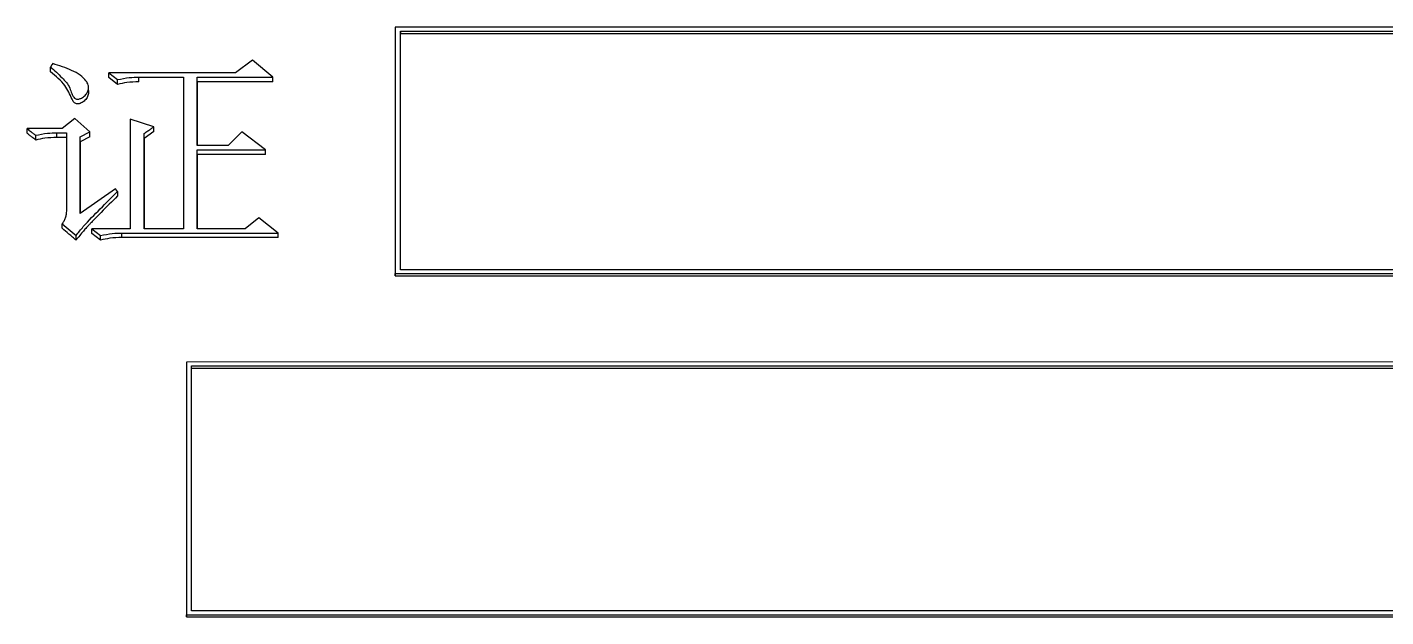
# Model space of a CAD drawing. Header units: millimetres. Extents: x 2379 to 4059, y 879 to 2067.
# Drawn here: x 2720.25 to 2734.08, y 1820.65 to 1826.65 of the extents above; entities that cross this region are included whole.
import ezdxf

# ---------------------------------------------------------------- set-up
doc = ezdxf.new("R2010")
doc.units = ezdxf.units.MM

msp = doc.modelspace()

# ---------------------------------------------------------------- linework, layer by layer
at = {"color": 7, "linetype": 'Continuous', "lineweight": 25}
for p, q in [((2744.005, 1826.65), (2723.995, 1826.65)), ((2723.995, 1826.65), (2723.995, 1826.626)), ((2723.995, 1826.626), (2723.995, 1824.12)), ((2724.051, 1826.611), (2743.955, 1826.611)), ((2724.051, 1826.611), (2724.051, 1826.586)), ((2724.051, 1826.586), (2743.955, 1826.586)), ((2722.545, 1826.313), (2722.372, 1826.185)), ((2722.75, 1826.142), (2722.545, 1826.313)), ((2720.489, 1826.196), (2720.489, 1826.245)), ((2721.084, 1826.185), (2721.171, 1826.117)), ((2722.372, 1826.185), (2721.084, 1826.185)), ((2721.084, 1826.137), (2721.084, 1826.185)), ((2720.874, 1826.047), (2720.874, 1826.056)), ((2720.874, 1826.007), (2720.874, 1826.023)), ((2721.171, 1826.068), (2721.084, 1826.137)), ((2721.171, 1826.068), (2721.171, 1826.117)), ((2721.387, 1826.142), (2721.842, 1826.142)), ((2721.387, 1826.094), (2721.387, 1826.142)), ((2721.842, 1826.142), (2721.842, 1824.599)), ((2721.982, 1826.142), (2722.75, 1826.142)), ((2721.982, 1825.446), (2721.982, 1826.142)), ((2721.982, 1826.094), (2721.982, 1826.142)), ((2721.982, 1826.094), (2721.982, 1825.446)), ((2722.75, 1826.094), (2721.982, 1826.094)), ((2720.608, 1825.619), (2720.252, 1825.619)), ((2720.252, 1825.571), (2720.252, 1825.619)), ((2720.738, 1825.722), (2720.608, 1825.619)), ((2720.89, 1825.584), (2720.738, 1825.722)), ((2721.301, 1825.713), (2721.301, 1824.599)), ((2721.539, 1825.636), (2721.301, 1825.713)), ((2721.539, 1825.588), (2721.539, 1825.636)), ((2720.338, 1825.502), (2720.338, 1825.55)), ((2720.554, 1825.576), (2720.652, 1825.576)), ((2720.554, 1825.528), (2720.554, 1825.576)), ((2720.652, 1825.528), (2720.554, 1825.528)), ((2720.652, 1825.576), (2720.652, 1824.807)), ((2720.792, 1825.533), (2720.89, 1825.584)), ((2720.89, 1825.536), (2720.792, 1825.485)), ((2720.792, 1824.755), (2720.792, 1825.533)), ((2720.792, 1825.485), (2720.792, 1825.533)), ((2720.792, 1825.485), (2720.792, 1824.755)), ((2720.89, 1825.536), (2720.89, 1825.584)), ((2721.539, 1825.588), (2721.441, 1825.519)), ((2721.441, 1824.599), (2721.441, 1825.567)), ((2721.441, 1825.519), (2721.441, 1825.567)), ((2721.441, 1825.519), (2721.441, 1824.599)), ((2722.437, 1825.584), (2722.296, 1825.446)), ((2722.675, 1825.403), (2722.437, 1825.584)), ((2722.296, 1825.446), (2721.982, 1825.446)), ((2721.982, 1825.403), (2722.675, 1825.403)), ((2721.982, 1824.599), (2721.982, 1825.403)), ((2721.982, 1825.356), (2721.982, 1825.403)), ((2721.982, 1825.356), (2721.982, 1824.599)), ((2722.675, 1825.356), (2721.982, 1825.356)), ((2721.149, 1825.006), (2720.792, 1824.755)), ((2721.171, 1824.98), (2721.149, 1825.006)), ((2721.171, 1824.98), (2721.171, 1824.933)), ((2720.609, 1824.651), (2720.749, 1824.53)), ((2722.61, 1824.712), (2722.469, 1824.599)), ((2722.804, 1824.556), (2722.61, 1824.712)), ((2720.749, 1824.484), (2720.749, 1824.53)), ((2720.911, 1824.599), (2720.998, 1824.53)), ((2721.301, 1824.599), (2720.911, 1824.599)), ((2720.911, 1824.553), (2720.911, 1824.599)), ((2720.998, 1824.484), (2720.911, 1824.553)), ((2720.998, 1824.484), (2720.998, 1824.53)), ((2721.214, 1824.556), (2722.804, 1824.556)), ((2721.214, 1824.51), (2721.214, 1824.556)), ((2722.804, 1824.51), (2721.214, 1824.51)), ((2721.842, 1824.599), (2721.441, 1824.599)), ((2722.469, 1824.599), (2721.982, 1824.599)), ((2722.804, 1824.51), (2722.804, 1824.556)), ((2723.995, 1824.143), (2744.005, 1824.143)), ((2723.995, 1824.12), (2723.995, 1824.143)), ((2723.995, 1824.12), (2744.005, 1824.12)), ((2743.955, 1824.183), (2724.051, 1824.183)), ((2744.005, 1823.245), (2721.872, 1823.244)), ((2721.872, 1823.244), (2721.872, 1823.222)), ((2721.872, 1823.222), (2721.872, 1820.652)), ((2721.922, 1823.204), (2743.955, 1823.204)), ((2721.922, 1823.182), (2721.922, 1823.204)), ((2721.922, 1823.182), (2743.955, 1823.182)), ((2721.872, 1820.673), (2744.005, 1820.673)), ((2721.872, 1820.652), (2721.872, 1820.673)), ((2721.872, 1820.652), (2744.005, 1820.652)), ((2743.955, 1820.714), (2721.922, 1820.714))]:
    msp.add_line(p, q, dxfattribs=at)
at = {"color": 7, "linetype": 'Continuous', "lineweight": 25, "flags": 128}
for points in [[(2722.75, 1826.094), (2722.75, 1826.118), (2722.75, 1826.142)], [(2722.675, 1825.356), (2722.675, 1825.38), (2722.675, 1825.403)], [(2720.609, 1824.605), (2720.609, 1824.617), (2720.609, 1824.628), (2720.609, 1824.651)]]:
    msp.add_lwpolyline(points, dxfattribs=at)
at = {"color": 7, "linetype": 'Continuous', "lineweight": 25}
for points, knots in [([(2723.995, 1826.65), (2723.995, 1826.401), (2723.995, 1825.904), (2723.995, 1825.069), (2723.995, 1824.48), (2723.995, 1824.143)], [0, 0, 0, 0, 0.300081, 0.600162, 1, 1, 1, 1]), ([(2724.051, 1824.183), (2724.051, 1824.436), (2724.051, 1824.942), (2724.051, 1825.751), (2724.051, 1826.305), (2724.051, 1826.611)], [0, 0, 0, 0, 0.3099205, 0.6198411, 1, 1, 1, 1]), ([(2724.051, 1824.183), (2724.051, 1824.38), (2724.051, 1824.779), (2724.051, 1825.583), (2724.051, 1826.185), (2724.051, 1826.586)], [0, 0, 0, 0, 0.242928, 0.495343, 1, 1, 1, 1]), ([(2720.511, 1826.279), (2720.508, 1826.274), (2720.5, 1826.262), (2720.493, 1826.251), (2720.489, 1826.245)], [0, 0, 0, 0, 0.5, 1, 1, 1, 1]), ([(2720.489, 1826.245), (2720.529, 1826.21), (2720.602, 1826.144), (2720.682, 1826.054), (2720.701, 1825.983), (2720.716, 1825.948), (2720.73, 1825.93), (2720.745, 1825.92), (2720.761, 1825.917), (2720.782, 1825.919), (2720.811, 1825.931), (2720.843, 1825.954), (2720.866, 1825.99), (2720.878, 1826.026), (2720.874, 1826.067), (2720.846, 1826.114), (2720.765, 1826.189), (2720.641, 1826.238), (2720.544, 1826.269), (2720.511, 1826.279)], [0, 0, 0, 0, 0.149443, 0.274042, 0.333076, 0.362754, 0.385188, 0.398021, 0.410985, 0.42602, 0.45239, 0.493257, 0.533496, 0.57286, 0.60517, 0.651682, 0.729284, 0.908686, 1, 1, 1, 1]), ([(2720.874, 1826.007), (2720.875, 1825.997), (2720.878, 1825.972), (2720.862, 1825.933), (2720.834, 1825.897), (2720.8, 1825.877), (2720.772, 1825.869), (2720.755, 1825.869), (2720.738, 1825.876), (2720.721, 1825.892), (2720.69, 1825.955), (2720.639, 1826.074), (2720.543, 1826.152), (2720.489, 1826.196)], [0, 0, 0, 0, 0.052453, 0.123771, 0.19881, 0.271367, 0.297266, 0.323434, 0.346422, 0.375988, 0.432132, 0.683487, 1, 1, 1, 1]), ([(2721.171, 1826.117), (2721.211, 1826.125), (2721.282, 1826.14), (2721.355, 1826.142), (2721.387, 1826.142)], [0, 0, 0, 0, 0.558835, 1, 1, 1, 1]), ([(2721.387, 1826.094), (2721.346, 1826.093), (2721.273, 1826.091), (2721.202, 1826.075), (2721.171, 1826.068)], [0, 0, 0, 0, 0.561085, 1, 1, 1, 1]), ([(2720.252, 1825.619), (2720.264, 1825.609), (2720.284, 1825.592), (2720.313, 1825.569), (2720.33, 1825.556), (2720.338, 1825.55)], [0, 0, 0, 0, 0.42835, 0.71417, 1, 1, 1, 1]), ([(2721.441, 1825.567), (2721.454, 1825.576), (2721.477, 1825.592), (2721.51, 1825.615), (2721.529, 1825.629), (2721.539, 1825.636)], [0, 0, 0, 0, 0.400149, 0.700074, 1, 1, 1, 1]), ([(2720.338, 1825.502), (2720.326, 1825.512), (2720.305, 1825.528), (2720.276, 1825.551), (2720.26, 1825.564), (2720.252, 1825.571)], [0, 0, 0, 0, 0.432889, 0.716443, 1, 1, 1, 1]), ([(2720.338, 1825.55), (2720.378, 1825.558), (2720.449, 1825.574), (2720.522, 1825.575), (2720.554, 1825.576)], [0, 0, 0, 0, 0.5588391, 1, 1, 1, 1]), ([(2720.554, 1825.528), (2720.513, 1825.527), (2720.44, 1825.525), (2720.369, 1825.509), (2720.338, 1825.502)], [0, 0, 0, 0, 0.561089, 1, 1, 1, 1]), ([(2720.749, 1824.53), (2720.773, 1824.561), (2720.848, 1824.656), (2720.996, 1824.801), (2721.113, 1824.921), (2721.171, 1824.98)], [0, 0, 0, 0, 0.190523, 0.595111, 1, 1, 1, 1]), ([(2721.171, 1824.933), (2721.115, 1824.878), (2721.037, 1824.8), (2720.949, 1824.709), (2720.913, 1824.672), (2720.896, 1824.655), (2720.888, 1824.646), (2720.877, 1824.635), (2720.866, 1824.623), (2720.847, 1824.603), (2720.808, 1824.558), (2720.774, 1824.515), (2720.749, 1824.484)], [0, 0, 0, 0, 0.381229, 0.535671, 0.612893, 0.632198, 0.651503, 0.670808, 0.709419, 0.728724, 0.805952, 1, 1, 1, 1]), ([(2720.652, 1824.807), (2720.651, 1824.789), (2720.65, 1824.759), (2720.642, 1824.717), (2720.63, 1824.682), (2720.616, 1824.662), (2720.609, 1824.651)], [0, 0, 0, 0, 0.337489, 0.556536, 0.776867, 1, 1, 1, 1]), ([(2720.749, 1824.484), (2720.737, 1824.494), (2720.713, 1824.515), (2720.666, 1824.555), (2720.631, 1824.585), (2720.609, 1824.605)], [0, 0, 0, 0, 0.257321, 0.514642, 1, 1, 1, 1]), ([(2720.998, 1824.53), (2721.038, 1824.539), (2721.109, 1824.554), (2721.182, 1824.555), (2721.214, 1824.556)], [0, 0, 0, 0, 0.558835, 1, 1, 1, 1]), ([(2721.214, 1824.51), (2721.173, 1824.509), (2721.1, 1824.507), (2721.029, 1824.491), (2720.998, 1824.484)], [0, 0, 0, 0, 0.5610854, 1, 1, 1, 1]), ([(2721.872, 1823.244), (2721.872, 1822.989), (2721.872, 1822.478), (2721.872, 1821.622), (2721.872, 1821.018), (2721.872, 1820.673)], [0, 0, 0, 0, 0.3000809, 0.6001618, 1, 1, 1, 1]), ([(2721.922, 1820.714), (2721.922, 1820.973), (2721.922, 1821.491), (2721.922, 1822.322), (2721.922, 1822.891), (2721.922, 1823.204)], [0, 0, 0, 0, 0.3099206, 0.6198411, 1, 1, 1, 1]), ([(2721.922, 1820.714), (2721.922, 1820.916), (2721.922, 1821.327), (2721.922, 1822.151), (2721.922, 1822.77), (2721.922, 1823.182)], [0, 0, 0, 0, 0.2437907, 0.495918, 1, 1, 1, 1])]:
    msp.add_open_spline(points, degree=3, knots=knots, dxfattribs=at)

doc.saveas('drawing.dxf')
